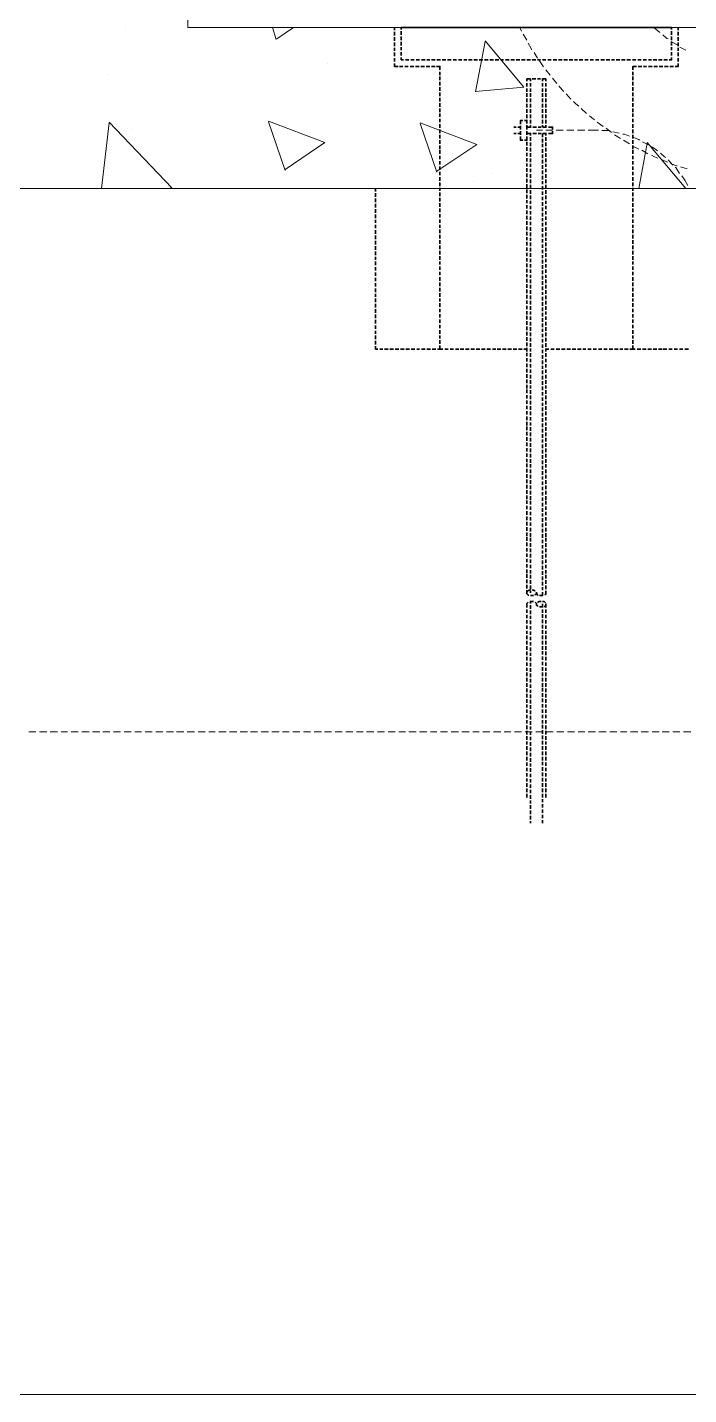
# Model space of a CAD drawing. Header units: inches. Extents: x 5 to 1823, y 18 to 726.
# Drawn here: x 1247.71 to 1271.2, y 408.89 to 457.5 of the extents above; entities that cross this region are included whole.
import ezdxf

# ---------------------------------------------------------------- set-up
doc = ezdxf.new("R2010")
doc.units = ezdxf.units.IN
doc.header["$MEASUREMENT"] = 0
for name, color, linetype in [('PDF_0', 7, 'Continuous'), ('PDF_EL0001', 1, 'Continuous'), ('PDF_PAREDE', 6, 'Continuous'), ('PDF_TIGRECAD', 6, 'Continuous')]:
    doc.layers.add(name, color=color, linetype=linetype)
doc.layers.add('PDF_Layer 1', color=30, linetype='Continuous', true_color=0xff7f00)
doc.layers.add('PDF_TUB-ELETRICA', color=7, linetype='Continuous', true_color=0x7fbfff)

msp = doc.modelspace()

# ---------------------------------------------------------------- linework, layer by layer
at = {"layer": 'PDF_0', "lineweight": 5}
for points in [[(1265.793, 453.85), (1266.005, 453.85)], [(1266.132, 453.85), (1266.365, 453.85)], [(1266.492, 453.85), (1266.746, 453.85)], [(1266.873, 453.85), (1267.127, 453.85)], [(1267.254, 453.85), (1267.508, 453.85)], [(1267.635, 453.85), (1267.825, 453.85), (1267.995, 453.85)], [(1268.376, 453.828), (1268.122, 453.828)], [(1268.735, 453.744), (1268.503, 453.786)], [(1269.095, 453.638), (1268.926, 453.701), (1268.862, 453.701)], [(1269.455, 453.49), (1269.434, 453.511), (1269.222, 453.596)], [(1269.773, 453.32), (1269.561, 453.426)], [(1270.09, 453.109), (1269.921, 453.236), (1269.878, 453.257)], [(1270.386, 452.876), (1270.344, 452.897), (1270.196, 453.024)], [(1270.64, 452.601), (1270.471, 452.791)], [(1270.873, 452.304), (1270.746, 452.516), (1270.725, 452.516)], [(1271.17, 451.881), (1271.064, 452.072), (1270.958, 452.22)], [(1247.759, 432.45), (1248.013, 432.45)], [(1248.14, 432.45), (1248.394, 432.45)], [(1248.521, 432.45), (1248.775, 432.45)], [(1248.902, 432.45), (1249.135, 432.45)], [(1249.262, 432.45), (1249.516, 432.45)], [(1249.643, 432.45), (1249.897, 432.45)], [(1250.024, 432.45), (1250.278, 432.45)], [(1250.384, 432.45), (1250.638, 432.45)], [(1250.765, 432.45), (1251.019, 432.45)], [(1251.146, 432.45), (1251.4, 432.45)], [(1251.527, 432.45), (1251.76, 432.45)], [(1251.887, 432.45), (1252.141, 432.45)], [(1252.268, 432.45), (1252.522, 432.45)], [(1252.649, 432.45), (1252.903, 432.45)], [(1253.008, 432.45), (1253.262, 432.45)], [(1253.389, 432.45), (1253.643, 432.45)], [(1253.77, 432.45), (1254.024, 432.45)], [(1254.151, 432.45), (1254.384, 432.45)], [(1254.511, 432.45), (1254.765, 432.45)], [(1254.892, 432.45), (1255.146, 432.45)], [(1255.273, 432.45), (1255.527, 432.45)], [(1255.633, 432.45), (1255.887, 432.45)], [(1256.014, 432.45), (1256.268, 432.45)], [(1256.395, 432.45), (1256.649, 432.45)], [(1256.776, 432.45), (1257.009, 432.45)], [(1257.136, 432.45), (1257.39, 432.45)], [(1257.517, 432.45), (1257.771, 432.45)], [(1257.898, 432.45), (1258.152, 432.45)], [(1258.258, 432.45), (1258.512, 432.45)], [(1258.639, 432.45), (1258.893, 432.45)], [(1259.02, 432.45), (1259.274, 432.45)], [(1259.401, 432.45), (1259.634, 432.45)], [(1259.761, 432.45), (1260.015, 432.45)], [(1260.142, 432.45), (1260.396, 432.45)], [(1260.523, 432.45), (1260.777, 432.45)], [(1260.904, 432.45), (1261.136, 432.45)], [(1261.263, 432.45), (1261.517, 432.45)], [(1261.644, 432.45), (1261.898, 432.45)], [(1262.025, 432.45), (1262.258, 432.45)], [(1262.385, 432.45), (1262.639, 432.45)], [(1262.766, 432.45), (1263.02, 432.45)], [(1263.147, 432.45), (1263.401, 432.45)], [(1263.528, 432.45), (1263.761, 432.45)], [(1263.888, 432.45), (1264.142, 432.45)], [(1264.269, 432.45), (1264.523, 432.45)], [(1264.65, 432.45), (1264.883, 432.45)], [(1265.01, 432.45), (1265.264, 432.45)], [(1265.391, 432.45), (1265.645, 432.45)], [(1265.772, 432.45), (1266.026, 432.45)], [(1266.153, 432.45), (1266.386, 432.45)], [(1266.513, 432.45), (1266.767, 432.45)], [(1266.894, 432.45), (1267.148, 432.45)], [(1267.275, 432.45), (1267.508, 432.45)], [(1267.635, 432.45), (1267.889, 432.45)], [(1268.016, 432.45), (1268.27, 432.45)], [(1268.397, 432.45), (1268.651, 432.45)], [(1268.778, 432.45), (1269.011, 432.45)], [(1269.138, 432.45), (1269.392, 432.45)], [(1269.519, 432.45), (1269.773, 432.45)], [(1269.9, 432.45), (1270.154, 432.45)], [(1270.259, 432.45), (1270.513, 432.45)], [(1270.64, 432.45), (1270.894, 432.45)], [(1271.021, 432.45), (1271.275, 432.45)]]:
    msp.add_lwpolyline(points, dxfattribs=at)
at = {"layer": 'PDF_EL0001', "lineweight": 5}
for points in [[(1253.411, 457.49), (1253.411, 543.343), (1247.42, 543.343), (1247.42, 457.49), (1216.602, 457.49)], [(1330.394, 457.49), (1253.411, 457.49), (1260.988, 457.49)], [(1276.588, 451.775), (1110.958, 451.775)], [(1382.592, 451.775), (1216.961, 451.775)], [(1260.015, 451.775), (1234.064, 451.775)]]:
    msp.add_lwpolyline(points, dxfattribs=at)
at = {"layer": 'PDF_Layer 1', "color": 7, "lineweight": 5}
msp.add_lwpolyline([(1006.86, 408.891), (1638.773, 408.891)], dxfattribs=at)
at = {"layer": 'PDF_PAREDE', "lineweight": 35}
for points in [[(1260.755, 457.49), (1260.755, 457.406)], [(1260.988, 457.427), (1260.988, 457.49), (1270.598, 457.49), (1270.598, 457.427)], [(1270.831, 457.49), (1270.831, 457.406)], [(1260.755, 457.342), (1260.755, 457.215)], [(1260.755, 457.152), (1260.755, 457.025)], [(1260.755, 456.961), (1260.755, 456.834)], [(1260.988, 457.363), (1260.988, 457.236)], [(1260.988, 457.173), (1260.988, 457.046)], [(1260.988, 456.982), (1260.988, 456.855)], [(1270.598, 457.363), (1270.598, 457.236)], [(1270.598, 457.173), (1270.598, 457.046)], [(1270.598, 456.982), (1270.598, 456.855)], [(1270.831, 457.342), (1270.831, 457.215)], [(1270.831, 457.152), (1270.831, 457.025)], [(1270.831, 456.961), (1270.831, 456.834)], [(1260.755, 456.771), (1260.755, 456.665)], [(1260.755, 456.601), (1260.755, 456.474)], [(1260.988, 456.792), (1260.988, 456.686)], [(1260.988, 456.622), (1260.988, 456.495)], [(1270.598, 456.792), (1270.598, 456.686)], [(1270.598, 456.622), (1270.598, 456.495)], [(1270.831, 456.771), (1270.831, 456.665)], [(1270.831, 456.601), (1270.831, 456.474)], [(1260.755, 456.411), (1260.755, 456.284)], [(1260.755, 456.22), (1260.755, 456.114), (1260.882, 456.114)], [(1260.925, 456.114), (1261.052, 456.114)], [(1260.988, 456.432), (1260.988, 456.347), (1261.073, 456.347)], [(1261.115, 456.114), (1261.242, 456.114)], [(1261.136, 456.347), (1261.263, 456.347)], [(1261.306, 456.114), (1261.433, 456.114)], [(1261.327, 456.347), (1261.454, 456.347)], [(1261.496, 456.114), (1261.623, 456.114)], [(1261.517, 456.347), (1261.644, 456.347)], [(1261.687, 456.114), (1261.814, 456.114)], [(1261.708, 456.347), (1261.835, 456.347)], [(1261.877, 456.114), (1262.004, 456.114)], [(1261.898, 456.347), (1262.004, 456.347)], [(1262.068, 456.347), (1262.195, 456.347)], [(1262.068, 456.114), (1262.195, 456.114)], [(1262.237, 456.114), (1262.364, 456.114), (1262.364, 455.987)], [(1262.258, 456.347), (1262.385, 456.347)], [(1262.449, 456.347), (1262.576, 456.347)], [(1262.639, 456.347), (1262.766, 456.347)], [(1262.83, 456.347), (1262.957, 456.347)], [(1263.02, 456.347), (1263.147, 456.347)], [(1263.211, 456.347), (1263.317, 456.347)], [(1263.38, 456.347), (1263.507, 456.347)], [(1263.571, 456.347), (1263.698, 456.347)], [(1263.761, 456.347), (1263.888, 456.347)], [(1263.952, 456.347), (1264.079, 456.347)], [(1264.142, 456.347), (1264.269, 456.347)], [(1264.333, 456.347), (1264.46, 456.347)], [(1264.523, 456.347), (1264.629, 456.347)], [(1264.693, 456.347), (1264.82, 456.347)], [(1264.883, 456.347), (1265.01, 456.347)], [(1265.074, 456.347), (1265.201, 456.347)], [(1265.264, 456.347), (1265.391, 456.347)], [(1265.455, 456.347), (1265.582, 456.347)], [(1265.645, 456.347), (1265.772, 456.347)], [(1265.836, 456.347), (1265.941, 456.347)], [(1266.005, 456.347), (1266.132, 456.347)], [(1266.195, 456.347), (1266.322, 456.347)], [(1266.386, 456.347), (1266.513, 456.347)], [(1266.576, 456.347), (1266.703, 456.347)], [(1266.767, 456.347), (1266.894, 456.347)], [(1266.957, 456.347), (1267.084, 456.347)], [(1267.148, 456.347), (1267.254, 456.347)], [(1267.317, 456.347), (1267.444, 456.347)], [(1267.508, 456.347), (1267.635, 456.347)], [(1267.698, 456.347), (1267.825, 456.347)], [(1267.889, 456.347), (1268.016, 456.347)], [(1268.079, 456.347), (1268.206, 456.347)], [(1268.27, 456.347), (1268.397, 456.347)], [(1268.46, 456.347), (1268.566, 456.347)], [(1268.63, 456.347), (1268.757, 456.347)], [(1268.82, 456.347), (1268.947, 456.347)], [(1269.011, 456.347), (1269.138, 456.347)], [(1269.201, 456.347), (1269.328, 456.347)], [(1269.222, 455.987), (1269.222, 456.114), (1269.349, 456.114)], [(1269.392, 456.347), (1269.519, 456.347)], [(1269.413, 456.114), (1269.54, 456.114)], [(1269.582, 456.347), (1269.709, 456.347)], [(1269.603, 456.114), (1269.709, 456.114)], [(1269.773, 456.347), (1269.878, 456.347)], [(1269.773, 456.114), (1269.9, 456.114)], [(1269.942, 456.347), (1270.069, 456.347)], [(1269.963, 456.114), (1270.09, 456.114)], [(1270.132, 456.347), (1270.259, 456.347)], [(1270.154, 456.114), (1270.281, 456.114)], [(1270.323, 456.347), (1270.45, 456.347)], [(1270.344, 456.114), (1270.471, 456.114)], [(1270.598, 456.432), (1270.598, 456.347), (1270.513, 456.347)], [(1270.535, 456.114), (1270.662, 456.114)], [(1270.831, 456.22), (1270.831, 456.114), (1270.725, 456.114)], [(1270.831, 456.411), (1270.831, 456.284)], [(1262.364, 455.924), (1262.364, 455.797)], [(1262.364, 455.755), (1262.364, 455.628)], [(1262.364, 455.564), (1262.364, 455.437)], [(1265.455, 455.585), (1265.455, 455.67), (1265.582, 455.67), (1265.582, 455.585)], [(1265.455, 455.522), (1265.455, 455.395)], [(1265.582, 455.522), (1265.582, 455.395)], [(1265.645, 455.67), (1265.772, 455.67)], [(1265.836, 455.67), (1265.941, 455.67)], [(1266.132, 455.585), (1266.132, 455.67), (1266.005, 455.67), (1266.005, 455.585)], [(1266.005, 455.522), (1266.005, 455.395)], [(1266.132, 455.522), (1266.132, 455.395)], [(1269.222, 455.924), (1269.222, 455.797)], [(1269.222, 455.755), (1269.222, 455.628)], [(1269.222, 455.564), (1269.222, 455.437)], [(1262.364, 455.374), (1262.364, 455.247)], [(1262.364, 455.183), (1262.364, 455.056)], [(1262.364, 454.993), (1262.364, 454.866)], [(1265.455, 455.331), (1265.455, 455.204)], [(1265.455, 455.162), (1265.455, 455.035)], [(1265.582, 455.331), (1265.582, 455.204)], [(1265.582, 455.162), (1265.582, 455.035)], [(1266.005, 455.331), (1266.005, 455.204)], [(1266.005, 455.162), (1266.005, 455.035)], [(1266.132, 455.331), (1266.132, 455.204)], [(1266.132, 455.162), (1266.132, 455.035)], [(1269.222, 455.374), (1269.222, 455.247)], [(1269.222, 455.183), (1269.222, 455.056)], [(1269.222, 454.993), (1269.222, 454.866)], [(1262.364, 454.802), (1262.364, 454.675)], [(1262.364, 454.612), (1262.364, 454.485)], [(1265.455, 454.971), (1265.455, 454.844)], [(1265.455, 454.781), (1265.455, 454.654)], [(1265.455, 454.59), (1265.455, 454.463)], [(1265.582, 454.971), (1265.582, 454.844)], [(1265.582, 454.781), (1265.582, 454.654)], [(1265.582, 454.59), (1265.582, 454.463)], [(1266.005, 454.971), (1266.005, 454.844)], [(1266.005, 454.781), (1266.005, 454.654)], [(1266.005, 454.59), (1266.005, 454.463)], [(1266.132, 454.971), (1266.132, 454.844)], [(1266.132, 454.781), (1266.132, 454.654)], [(1266.132, 454.59), (1266.132, 454.463)], [(1269.222, 454.802), (1269.222, 454.675)], [(1269.222, 454.612), (1269.222, 454.485)], [(1262.364, 454.442), (1262.364, 454.315)], [(1262.364, 454.252), (1262.364, 454.125)], [(1262.364, 454.061), (1262.364, 453.934)], [(1265.222, 454.061), (1265.222, 454.188), (1265.306, 454.188)], [(1265.37, 454.188), (1265.455, 454.188)], [(1265.455, 454.4), (1265.455, 454.273)], [(1265.455, 454.209), (1265.455, 454.082)], [(1265.455, 454.019), (1265.455, 453.955), (1265.603, 453.955)], [(1265.582, 454.4), (1265.582, 454.273)], [(1265.582, 454.209), (1265.582, 454.082)], [(1265.582, 454.019), (1265.582, 453.955)], [(1266.005, 454.4), (1266.005, 454.273)], [(1266.005, 454.209), (1266.005, 454.082)], [(1266.005, 454.019), (1266.005, 453.955)], [(1266.132, 454.4), (1266.132, 454.273)], [(1266.132, 454.209), (1266.132, 454.082)], [(1266.132, 454.019), (1266.132, 453.955)], [(1269.222, 454.442), (1269.222, 454.315)], [(1269.222, 454.252), (1269.222, 454.125)], [(1269.222, 454.061), (1269.222, 453.934)], [(1262.364, 453.871), (1262.364, 453.744)], [(1262.364, 453.68), (1262.364, 453.553)], [(1264.989, 453.955), (1265.074, 453.955)], [(1264.989, 453.723), (1265.074, 453.723)], [(1265.137, 453.955), (1265.222, 453.955)], [(1265.137, 453.723), (1265.222, 453.723)], [(1265.222, 453.998), (1265.222, 453.871)], [(1265.222, 453.807), (1265.222, 453.68)], [(1265.222, 453.617), (1265.222, 453.49), (1265.306, 453.49)], [(1265.37, 453.49), (1265.455, 453.49), (1265.455, 453.617)], [(1265.455, 453.955), (1265.455, 453.871)], [(1265.455, 453.807), (1265.455, 453.68)], [(1265.455, 453.723), (1265.603, 453.723)], [(1265.582, 453.723), (1265.582, 453.659)], [(1265.582, 453.596), (1265.582, 453.469)], [(1265.666, 453.955), (1265.793, 453.955)], [(1265.666, 453.723), (1265.793, 453.723)], [(1265.857, 453.955), (1265.963, 453.955)], [(1265.857, 453.723), (1265.963, 453.723)], [(1266.005, 453.723), (1266.005, 453.596)], [(1266.005, 453.532), (1266.005, 453.405)], [(1266.026, 453.955), (1266.153, 453.955)], [(1266.026, 453.723), (1266.153, 453.723)], [(1266.132, 453.723), (1266.132, 453.659)], [(1266.132, 453.596), (1266.132, 453.469)], [(1266.217, 453.955), (1266.365, 453.955), (1266.365, 453.871)], [(1266.365, 453.807), (1266.365, 453.723), (1266.217, 453.723)], [(1269.222, 453.871), (1269.222, 453.744)], [(1269.222, 453.68), (1269.222, 453.553)], [(1262.364, 453.49), (1262.364, 453.363)], [(1262.364, 453.299), (1262.364, 453.172)], [(1262.364, 453.13), (1262.364, 453.003)], [(1265.455, 453.426), (1265.455, 453.299)], [(1265.455, 453.236), (1265.455, 453.109)], [(1265.455, 453.045), (1265.455, 452.918)], [(1265.582, 453.405), (1265.582, 453.278)], [(1265.582, 453.215), (1265.582, 453.088)], [(1266.005, 453.363), (1266.005, 453.236)], [(1266.005, 453.172), (1266.005, 453.045)], [(1266.132, 453.405), (1266.132, 453.278)], [(1266.132, 453.215), (1266.132, 453.088)], [(1269.222, 453.49), (1269.222, 453.363)], [(1269.222, 453.299), (1269.222, 453.172)], [(1269.222, 453.13), (1269.222, 453.003)], [(1262.364, 452.939), (1262.364, 452.812)], [(1262.364, 452.749), (1262.364, 452.622)], [(1265.455, 452.855), (1265.455, 452.728)], [(1265.455, 452.664), (1265.455, 452.558)], [(1265.582, 453.024), (1265.582, 452.897)], [(1265.582, 452.834), (1265.582, 452.707)], [(1265.582, 452.643), (1265.582, 452.537)], [(1266.005, 452.982), (1266.005, 452.855)], [(1266.005, 452.791), (1266.005, 452.664)], [(1266.005, 452.601), (1266.005, 452.474)], [(1266.132, 453.024), (1266.132, 452.897)], [(1266.132, 452.834), (1266.132, 452.707)], [(1266.132, 452.643), (1266.132, 452.537)], [(1269.222, 452.939), (1269.222, 452.812)], [(1269.222, 452.749), (1269.222, 452.622)], [(1262.364, 452.558), (1262.364, 452.431)], [(1262.364, 452.368), (1262.364, 452.241)], [(1262.364, 452.177), (1262.364, 452.05)], [(1265.455, 452.495), (1265.455, 452.368)], [(1265.455, 452.304), (1265.455, 452.177)], [(1265.455, 452.114), (1265.455, 451.987)], [(1265.582, 452.474), (1265.582, 452.347)], [(1265.582, 452.283), (1265.582, 452.156)], [(1265.582, 452.093), (1265.582, 451.966)], [(1266.005, 452.41), (1266.005, 452.283)], [(1266.005, 452.22), (1266.005, 452.093)], [(1266.132, 452.474), (1266.132, 452.347)], [(1266.132, 452.283), (1266.132, 452.156)], [(1266.132, 452.093), (1266.132, 451.966)], [(1269.222, 452.558), (1269.222, 452.431)], [(1269.222, 452.368), (1269.222, 452.241)], [(1269.222, 452.177), (1269.222, 452.05)], [(1260.078, 451.775), (1260.078, 451.669)], [(1260.078, 451.606), (1260.078, 451.479)], [(1262.364, 451.987), (1262.364, 451.86)], [(1262.364, 451.796), (1262.364, 451.69)], [(1262.364, 451.627), (1262.364, 451.5)], [(1265.455, 451.923), (1265.455, 451.796)], [(1265.455, 451.733), (1265.455, 451.606)], [(1265.582, 451.902), (1265.582, 451.775)], [(1265.582, 451.712), (1265.582, 451.585)], [(1266.005, 452.029), (1266.005, 451.923)], [(1266.005, 451.86), (1266.005, 451.733)], [(1266.005, 451.669), (1266.005, 451.542)], [(1266.132, 451.902), (1266.132, 451.775)], [(1266.132, 451.712), (1266.132, 451.585)], [(1269.222, 451.987), (1269.222, 451.86)], [(1269.222, 451.796), (1269.222, 451.69)], [(1269.222, 451.627), (1269.222, 451.5)], [(1260.078, 451.415), (1260.078, 451.288)], [(1260.078, 451.225), (1260.078, 451.098)], [(1262.364, 451.436), (1262.364, 451.309)], [(1262.364, 451.246), (1262.364, 451.119)], [(1265.455, 451.542), (1265.455, 451.415)], [(1265.455, 451.352), (1265.455, 451.246)], [(1265.455, 451.182), (1265.455, 451.055)], [(1265.582, 451.521), (1265.582, 451.394)], [(1265.582, 451.331), (1265.582, 451.225)], [(1265.582, 451.161), (1265.582, 451.034)], [(1266.005, 451.479), (1266.005, 451.352)], [(1266.005, 451.288), (1266.005, 451.161)], [(1266.132, 451.521), (1266.132, 451.394)], [(1266.132, 451.331), (1266.132, 451.225)], [(1266.132, 451.161), (1266.132, 451.034)], [(1269.222, 451.436), (1269.222, 451.309)], [(1269.222, 451.246), (1269.222, 451.119)], [(1260.078, 451.034), (1260.078, 450.907)], [(1260.078, 450.844), (1260.078, 450.717)], [(1260.078, 450.653), (1260.078, 450.547)], [(1262.364, 451.055), (1262.364, 450.928)], [(1262.364, 450.865), (1262.364, 450.738)], [(1262.364, 450.674), (1262.364, 450.547)], [(1265.455, 450.992), (1265.455, 450.865)], [(1265.455, 450.801), (1265.455, 450.674)], [(1265.582, 450.971), (1265.582, 450.844)], [(1265.582, 450.78), (1265.582, 450.653)], [(1266.005, 451.098), (1266.005, 450.971)], [(1266.005, 450.907), (1266.005, 450.78)], [(1266.005, 450.717), (1266.005, 450.611)], [(1266.132, 450.971), (1266.132, 450.844)], [(1266.132, 450.78), (1266.132, 450.653)], [(1269.222, 451.055), (1269.222, 450.928)], [(1269.222, 450.865), (1269.222, 450.738)], [(1269.222, 450.674), (1269.222, 450.547)], [(1260.078, 450.484), (1260.078, 450.357)], [(1260.078, 450.293), (1260.078, 450.166)], [(1262.364, 450.484), (1262.364, 450.378)], [(1262.364, 450.315), (1262.364, 450.188)], [(1265.455, 450.611), (1265.455, 450.484)], [(1265.455, 450.42), (1265.455, 450.293)], [(1265.455, 450.23), (1265.455, 450.103)], [(1265.582, 450.59), (1265.582, 450.463)], [(1265.582, 450.399), (1265.582, 450.272)], [(1265.582, 450.209), (1265.582, 450.082)], [(1266.005, 450.547), (1266.005, 450.42)], [(1266.005, 450.357), (1266.005, 450.23)], [(1266.005, 450.166), (1266.005, 450.039)], [(1266.132, 450.59), (1266.132, 450.463)], [(1266.132, 450.399), (1266.132, 450.272)], [(1266.132, 450.209), (1266.132, 450.082)], [(1269.222, 450.484), (1269.222, 450.378)], [(1269.222, 450.315), (1269.222, 450.188)], [(1260.078, 450.103), (1260.078, 449.976)], [(1260.078, 449.912), (1260.078, 449.785)], [(1260.078, 449.722), (1260.078, 449.595)], [(1262.364, 450.124), (1262.364, 449.997)], [(1262.364, 449.934), (1262.364, 449.807)], [(1262.364, 449.743), (1262.364, 449.616)], [(1265.455, 450.039), (1265.455, 449.934)], [(1265.455, 449.87), (1265.455, 449.743)], [(1265.455, 449.68), (1265.455, 449.553)], [(1265.582, 450.018), (1265.582, 449.912)], [(1265.582, 449.849), (1265.582, 449.722)], [(1265.582, 449.658), (1265.582, 449.531)], [(1266.005, 449.976), (1266.005, 449.849)], [(1266.005, 449.785), (1266.005, 449.658)], [(1266.132, 450.018), (1266.132, 449.912)], [(1266.132, 449.849), (1266.132, 449.722)], [(1266.132, 449.658), (1266.132, 449.531)], [(1269.222, 450.124), (1269.222, 449.997)], [(1269.222, 449.934), (1269.222, 449.807)], [(1269.222, 449.743), (1269.222, 449.616)], [(1260.078, 449.531), (1260.078, 449.404)], [(1260.078, 449.341), (1260.078, 449.235)], [(1260.078, 449.172), (1260.078, 449.045)], [(1262.364, 449.553), (1262.364, 449.426)], [(1262.364, 449.362), (1262.364, 449.235)], [(1262.364, 449.172), (1262.364, 449.066)], [(1265.455, 449.489), (1265.455, 449.362)], [(1265.455, 449.299), (1265.455, 449.172)], [(1265.582, 449.468), (1265.582, 449.341)], [(1265.582, 449.277), (1265.582, 449.15)], [(1266.005, 449.595), (1266.005, 449.468)], [(1266.005, 449.404), (1266.005, 449.299)], [(1266.005, 449.235), (1266.005, 449.108)], [(1266.132, 449.468), (1266.132, 449.341)], [(1266.132, 449.277), (1266.132, 449.15)], [(1269.222, 449.553), (1269.222, 449.426)], [(1269.222, 449.362), (1269.222, 449.235)], [(1269.222, 449.172), (1269.222, 449.066)], [(1260.078, 448.981), (1260.078, 448.854)], [(1260.078, 448.791), (1260.078, 448.664)], [(1262.364, 449.002), (1262.364, 448.875)], [(1262.364, 448.812), (1262.364, 448.685)], [(1265.455, 449.108), (1265.455, 448.981)], [(1265.455, 448.918), (1265.455, 448.791)], [(1265.455, 448.727), (1265.455, 448.621)], [(1265.582, 449.087), (1265.582, 448.96)], [(1265.582, 448.896), (1265.582, 448.769)], [(1265.582, 448.706), (1265.582, 448.6)], [(1266.005, 449.045), (1266.005, 448.918)], [(1266.005, 448.854), (1266.005, 448.727)], [(1266.132, 449.087), (1266.132, 448.96)], [(1266.132, 448.896), (1266.132, 448.769)], [(1266.132, 448.706), (1266.132, 448.6)], [(1269.222, 449.002), (1269.222, 448.875)], [(1269.222, 448.812), (1269.222, 448.685)], [(1260.078, 448.6), (1260.078, 448.473)], [(1260.078, 448.41), (1260.078, 448.283)], [(1260.078, 448.219), (1260.078, 448.092)], [(1262.364, 448.621), (1262.364, 448.494)], [(1262.364, 448.431), (1262.364, 448.304)], [(1262.364, 448.24), (1262.364, 448.113)], [(1265.455, 448.558), (1265.455, 448.431)], [(1265.455, 448.367), (1265.455, 448.24)], [(1265.582, 448.537), (1265.582, 448.41)], [(1265.582, 448.346), (1265.582, 448.219)], [(1266.005, 448.664), (1266.005, 448.537)], [(1266.005, 448.473), (1266.005, 448.346)], [(1266.005, 448.283), (1266.005, 448.156)], [(1266.132, 448.537), (1266.132, 448.41)], [(1266.132, 448.346), (1266.132, 448.219)], [(1269.222, 448.621), (1269.222, 448.494)], [(1269.222, 448.431), (1269.222, 448.304)], [(1269.222, 448.24), (1269.222, 448.113)], [(1260.078, 448.029), (1260.078, 447.923)], [(1260.078, 447.859), (1260.078, 447.732)], [(1262.364, 448.05), (1262.364, 447.923)], [(1262.364, 447.859), (1262.364, 447.753)], [(1265.455, 448.177), (1265.455, 448.05)], [(1265.455, 447.986), (1265.455, 447.859)], [(1265.455, 447.796), (1265.455, 447.669)], [(1265.582, 448.156), (1265.582, 448.029)], [(1265.582, 447.965), (1265.582, 447.838)], [(1265.582, 447.775), (1265.582, 447.648)], [(1266.005, 448.092), (1266.005, 447.986)], [(1266.005, 447.923), (1266.005, 447.796)], [(1266.005, 447.732), (1266.005, 447.605)], [(1266.132, 448.156), (1266.132, 448.029)], [(1266.132, 447.965), (1266.132, 447.838)], [(1266.132, 447.775), (1266.132, 447.648)], [(1269.222, 448.05), (1269.222, 447.923)], [(1269.222, 447.859), (1269.222, 447.753)], [(1260.078, 447.669), (1260.078, 447.542)], [(1260.078, 447.478), (1260.078, 447.351)], [(1260.078, 447.288), (1260.078, 447.161)], [(1262.364, 447.69), (1262.364, 447.563)], [(1262.364, 447.499), (1262.364, 447.372)], [(1262.364, 447.309), (1262.364, 447.182)], [(1265.455, 447.605), (1265.455, 447.478)], [(1265.455, 447.415), (1265.455, 447.288)], [(1265.455, 447.245), (1265.455, 447.118)], [(1265.582, 447.584), (1265.582, 447.457)], [(1265.582, 447.394), (1265.582, 447.288)], [(1265.582, 447.224), (1265.582, 447.097)], [(1266.005, 447.542), (1266.005, 447.415)], [(1266.005, 447.351), (1266.005, 447.224)], [(1266.132, 447.584), (1266.132, 447.457)], [(1266.132, 447.394), (1266.132, 447.288)], [(1266.132, 447.224), (1266.132, 447.097)], [(1269.222, 447.69), (1269.222, 447.563)], [(1269.222, 447.499), (1269.222, 447.372)], [(1269.222, 447.309), (1269.222, 447.182)], [(1260.078, 447.097), (1260.078, 446.97)], [(1260.078, 446.907), (1260.078, 446.78)], [(1262.364, 447.118), (1262.364, 446.991)], [(1262.364, 446.928), (1262.364, 446.801)], [(1262.364, 446.737), (1262.364, 446.61)], [(1265.455, 447.055), (1265.455, 446.928)], [(1265.455, 446.864), (1265.455, 446.737)], [(1265.582, 447.034), (1265.582, 446.907)], [(1265.582, 446.843), (1265.582, 446.716)], [(1266.005, 447.161), (1266.005, 447.034)], [(1266.005, 446.97), (1266.005, 446.843)], [(1266.005, 446.78), (1266.005, 446.674)], [(1266.132, 447.034), (1266.132, 446.907)], [(1266.132, 446.843), (1266.132, 446.716)], [(1269.222, 447.118), (1269.222, 446.991)], [(1269.222, 446.928), (1269.222, 446.801)], [(1269.222, 446.737), (1269.222, 446.61)], [(1260.078, 446.716), (1260.078, 446.61)], [(1260.078, 446.547), (1260.078, 446.42)], [(1260.078, 446.356), (1260.078, 446.229)], [(1262.364, 446.547), (1262.364, 446.441)], [(1262.364, 446.378), (1262.364, 446.251)], [(1265.455, 446.674), (1265.455, 446.547)], [(1265.455, 446.483), (1265.455, 446.356)], [(1265.455, 446.293), (1265.455, 446.166)], [(1265.582, 446.653), (1265.582, 446.526)], [(1265.582, 446.462), (1265.582, 446.335)], [(1265.582, 446.272), (1265.582, 446.145)], [(1266.005, 446.61), (1266.005, 446.483)], [(1266.005, 446.42), (1266.005, 446.293)], [(1266.132, 446.653), (1266.132, 446.526)], [(1266.132, 446.462), (1266.132, 446.335)], [(1266.132, 446.272), (1266.132, 446.145)], [(1269.222, 446.547), (1269.222, 446.441)], [(1269.222, 446.378), (1269.222, 446.251)], [(1260.163, 446.06), (1260.078, 446.06), (1260.078, 446.166)], [(1260.332, 446.06), (1260.226, 446.06)], [(1260.523, 446.06), (1260.396, 446.06)], [(1260.713, 446.06), (1260.586, 446.06)], [(1260.904, 446.06), (1260.777, 446.06)], [(1261.094, 446.06), (1260.967, 446.06)], [(1261.285, 446.06), (1261.158, 446.06)], [(1261.475, 446.06), (1261.348, 446.06)], [(1261.644, 446.06), (1261.539, 446.06)], [(1261.835, 446.06), (1261.708, 446.06)], [(1262.025, 446.06), (1261.898, 446.06)], [(1262.216, 446.06), (1262.089, 446.06)], [(1262.364, 446.06), (1262.279, 446.06)], [(1262.364, 446.187), (1262.364, 446.06), (1262.47, 446.06)], [(1262.534, 446.06), (1262.661, 446.06)], [(1262.724, 446.06), (1262.851, 446.06)], [(1262.915, 446.06), (1263.042, 446.06)], [(1263.084, 446.06), (1263.211, 446.06)], [(1263.274, 446.06), (1263.401, 446.06)], [(1263.465, 446.06), (1263.592, 446.06)], [(1263.655, 446.06), (1263.782, 446.06)], [(1263.846, 446.06), (1263.973, 446.06)], [(1264.036, 446.06), (1264.163, 446.06)], [(1264.227, 446.06), (1264.354, 446.06)], [(1264.396, 446.06), (1264.523, 446.06)], [(1264.587, 446.06), (1264.714, 446.06)], [(1264.777, 446.06), (1264.904, 446.06)], [(1264.968, 446.06), (1265.095, 446.06)], [(1265.158, 446.06), (1265.285, 446.06)], [(1265.349, 446.06), (1265.455, 446.06)], [(1265.455, 446.102), (1265.455, 445.975)], [(1265.455, 445.933), (1265.455, 445.806)], [(1265.582, 446.081), (1265.582, 445.975)], [(1265.582, 445.912), (1265.582, 445.785)], [(1266.005, 446.229), (1266.005, 446.102)], [(1266.005, 446.039), (1266.005, 445.912)], [(1266.005, 445.848), (1266.005, 445.721)], [(1266.132, 446.081), (1266.132, 445.975)], [(1266.132, 446.06), (1266.238, 446.06)], [(1266.132, 445.912), (1266.132, 445.785)], [(1266.301, 446.06), (1266.428, 446.06)], [(1266.492, 446.06), (1266.619, 446.06)], [(1266.682, 446.06), (1266.809, 446.06)], [(1266.873, 446.06), (1267, 446.06)], [(1267.063, 446.06), (1267.19, 446.06)], [(1267.254, 446.06), (1267.381, 446.06)], [(1267.444, 446.06), (1267.55, 446.06)], [(1267.614, 446.06), (1267.741, 446.06)], [(1267.804, 446.06), (1267.931, 446.06)], [(1267.995, 446.06), (1268.122, 446.06)], [(1268.185, 446.06), (1268.312, 446.06)], [(1268.376, 446.06), (1268.503, 446.06)], [(1268.566, 446.06), (1268.693, 446.06)], [(1268.757, 446.06), (1268.862, 446.06)], [(1268.926, 446.06), (1269.053, 446.06)], [(1269.307, 446.06), (1269.222, 446.06), (1269.116, 446.06)], [(1269.222, 446.187), (1269.222, 446.06)], [(1269.497, 446.06), (1269.37, 446.06)], [(1269.688, 446.06), (1269.561, 446.06)], [(1269.878, 446.06), (1269.751, 446.06)], [(1270.069, 446.06), (1269.942, 446.06)], [(1270.259, 446.06), (1270.132, 446.06)], [(1270.429, 446.06), (1270.302, 446.06)], [(1270.619, 446.06), (1270.492, 446.06)], [(1270.81, 446.06), (1270.683, 446.06)], [(1271, 446.06), (1270.873, 446.06)], [(1271.191, 446.06), (1271.064, 446.06)], [(1265.455, 445.743), (1265.455, 445.616)], [(1265.455, 445.552), (1265.455, 445.425)], [(1265.455, 445.362), (1265.455, 445.235)], [(1265.582, 445.721), (1265.582, 445.594)], [(1265.582, 445.531), (1265.582, 445.404)], [(1265.582, 445.34), (1265.582, 445.213)], [(1266.005, 445.658), (1266.005, 445.531)], [(1266.005, 445.467), (1266.005, 445.362)], [(1266.005, 445.298), (1266.005, 445.171)], [(1266.132, 445.721), (1266.132, 445.594)], [(1266.132, 445.531), (1266.132, 445.404)], [(1266.132, 445.34), (1266.132, 445.213)], [(1265.455, 445.171), (1265.455, 445.044)], [(1265.455, 444.981), (1265.455, 444.854)], [(1265.455, 444.79), (1265.455, 444.663)], [(1265.582, 445.15), (1265.582, 445.023)], [(1265.582, 444.959), (1265.582, 444.832)], [(1266.005, 445.108), (1266.005, 444.981)], [(1266.005, 444.917), (1266.005, 444.79)], [(1266.132, 445.15), (1266.132, 445.023)], [(1266.132, 444.959), (1266.132, 444.832)], [(1265.455, 444.621), (1265.455, 444.494)], [(1265.455, 444.43), (1265.455, 444.303)], [(1265.582, 444.769), (1265.582, 444.663)], [(1265.582, 444.6), (1265.582, 444.473)], [(1265.582, 444.409), (1265.582, 444.282)], [(1266.005, 444.727), (1266.005, 444.6)], [(1266.005, 444.536), (1266.005, 444.409)], [(1266.005, 444.346), (1266.005, 444.219)], [(1266.132, 444.769), (1266.132, 444.663)], [(1266.132, 444.6), (1266.132, 444.473)], [(1266.132, 444.409), (1266.132, 444.282)], [(1265.455, 444.24), (1265.455, 444.113)], [(1265.455, 444.049), (1265.455, 443.922)], [(1265.455, 443.859), (1265.455, 443.732)], [(1265.582, 444.219), (1265.582, 444.092)], [(1265.582, 444.028), (1265.582, 443.901)], [(1265.582, 443.838), (1265.582, 443.711)], [(1266.005, 444.155), (1266.005, 444.049)], [(1266.005, 443.986), (1266.005, 443.859)], [(1266.132, 444.219), (1266.132, 444.092)], [(1266.132, 444.028), (1266.132, 443.901)], [(1266.132, 443.838), (1266.132, 443.711)], [(1265.455, 443.668), (1265.455, 443.541)], [(1265.455, 443.478), (1265.455, 443.351)], [(1265.582, 443.647), (1265.582, 443.52)], [(1265.582, 443.457), (1265.582, 443.351)], [(1266.005, 443.795), (1266.005, 443.668)], [(1266.005, 443.605), (1266.005, 443.478)], [(1266.005, 443.414), (1266.005, 443.287)], [(1266.132, 443.647), (1266.132, 443.52)], [(1266.132, 443.457), (1266.132, 443.351)], [(1265.455, 443.308), (1265.455, 443.181)], [(1265.455, 443.118), (1265.455, 442.991)], [(1265.455, 442.927), (1265.455, 442.8)], [(1265.582, 443.287), (1265.582, 443.16)], [(1265.582, 443.097), (1265.582, 442.97)], [(1265.582, 442.906), (1265.582, 442.779)], [(1266.005, 443.224), (1266.005, 443.097)], [(1266.005, 443.033), (1266.005, 442.906)], [(1266.005, 442.843), (1266.005, 442.737)], [(1266.132, 443.287), (1266.132, 443.16)], [(1266.132, 443.097), (1266.132, 442.97)], [(1266.132, 442.906), (1266.132, 442.779)], [(1265.455, 442.737), (1265.455, 442.61)], [(1265.455, 442.546), (1265.455, 442.419)], [(1265.455, 442.356), (1265.455, 442.229)], [(1265.582, 442.716), (1265.582, 442.589)], [(1265.582, 442.525), (1265.582, 442.398)], [(1266.005, 442.673), (1266.005, 442.546)], [(1266.005, 442.483), (1266.005, 442.356)], [(1266.132, 442.716), (1266.132, 442.589)], [(1266.132, 442.525), (1266.132, 442.398)], [(1265.455, 442.165), (1265.455, 442.038)], [(1265.455, 441.996), (1265.455, 441.869)], [(1265.582, 442.335), (1265.582, 442.208)], [(1265.582, 442.144), (1265.582, 442.017)], [(1265.582, 441.975), (1265.582, 441.848)], [(1266.005, 442.292), (1266.005, 442.165)], [(1266.005, 442.102), (1266.005, 441.975)], [(1266.005, 441.911), (1266.005, 441.784)], [(1266.132, 442.335), (1266.132, 442.208)], [(1266.132, 442.144), (1266.132, 442.017)], [(1266.132, 441.975), (1266.132, 441.848)], [(1265.455, 441.806), (1265.455, 441.679)], [(1265.455, 441.615), (1265.455, 441.488)], [(1265.455, 441.425), (1265.455, 441.298)], [(1265.582, 441.784), (1265.582, 441.657)], [(1265.582, 441.594), (1265.582, 441.467)], [(1265.582, 441.403), (1265.582, 441.276)], [(1266.005, 441.721), (1266.005, 441.594)], [(1266.005, 441.53), (1266.005, 441.425)], [(1266.132, 441.784), (1266.132, 441.657)], [(1266.132, 441.594), (1266.132, 441.467)], [(1266.132, 441.403), (1266.132, 441.276)], [(1265.455, 441.234), (1265.455, 441.107)], [(1265.455, 441.044), (1265.455, 440.917)], [(1265.582, 441.213), (1265.582, 441.086)], [(1265.582, 441.022), (1265.582, 440.895)], [(1266.005, 441.361), (1266.005, 441.234)], [(1266.005, 441.171), (1266.005, 441.044)], [(1266.005, 440.98), (1266.005, 440.853)], [(1266.132, 441.213), (1266.132, 441.086)], [(1266.132, 441.022), (1266.132, 440.895)], [(1265.455, 440.853), (1265.455, 440.726)], [(1265.455, 440.684), (1265.455, 440.557)], [(1265.455, 440.493), (1265.455, 440.366)], [(1265.582, 440.832), (1265.582, 440.705)], [(1265.582, 440.663), (1265.582, 440.536)], [(1265.582, 440.472), (1265.582, 440.345)], [(1266.005, 440.79), (1266.005, 440.663)], [(1266.005, 440.599), (1266.005, 440.472)], [(1266.005, 440.409), (1266.005, 440.282)], [(1266.132, 440.832), (1266.132, 440.705)], [(1266.132, 440.663), (1266.132, 440.536)], [(1266.132, 440.472), (1266.132, 440.345)], [(1265.455, 440.303), (1265.455, 440.176)], [(1265.455, 440.112), (1265.455, 439.985)], [(1265.455, 439.922), (1265.455, 439.795)], [(1265.582, 440.282), (1265.582, 440.155)], [(1265.582, 440.091), (1265.582, 439.964)], [(1266.005, 440.218), (1266.005, 440.112)], [(1266.005, 440.049), (1266.005, 439.922)], [(1266.132, 440.282), (1266.132, 440.155)], [(1266.132, 440.091), (1266.132, 439.964)], [(1265.455, 439.731), (1265.455, 439.604)], [(1265.455, 439.541), (1265.455, 439.414)], [(1265.582, 439.901), (1265.582, 439.774)], [(1265.582, 439.71), (1265.582, 439.583)], [(1265.582, 439.52), (1265.582, 439.393)], [(1266.005, 439.858), (1266.005, 439.731)], [(1266.005, 439.668), (1266.005, 439.541)], [(1266.005, 439.477), (1266.005, 439.35)], [(1266.132, 439.901), (1266.132, 439.774)], [(1266.132, 439.71), (1266.132, 439.583)], [(1266.132, 439.52), (1266.132, 439.393)], [(1265.455, 439.371), (1265.455, 439.244)], [(1265.455, 439.181), (1265.455, 439.054)], [(1265.455, 438.99), (1265.455, 438.863)], [(1265.582, 439.35), (1265.582, 439.223)], [(1265.582, 439.16), (1265.582, 439.033)], [(1265.582, 438.969), (1265.582, 438.842)], [(1266.005, 439.287), (1266.005, 439.16)], [(1266.005, 439.096), (1266.005, 438.969)], [(1266.132, 439.35), (1266.132, 439.223)], [(1266.132, 439.16), (1266.132, 439.033)], [(1266.132, 438.969), (1266.132, 438.842)], [(1265.455, 438.8), (1265.455, 438.673)], [(1265.455, 438.609), (1265.455, 438.482)], [(1265.582, 438.779), (1265.582, 438.652)], [(1265.582, 438.588), (1265.582, 438.461)], [(1266.005, 438.906), (1266.005, 438.8)], [(1266.005, 438.736), (1266.005, 438.609)], [(1266.005, 438.546), (1266.005, 438.419)], [(1266.132, 438.779), (1266.132, 438.652)], [(1266.132, 438.588), (1266.132, 438.461)], [(1265.455, 438.419), (1265.455, 438.292)], [(1265.455, 438.228), (1265.455, 438.101)], [(1265.455, 438.059), (1265.455, 437.932)], [(1265.582, 438.398), (1265.582, 438.271)], [(1265.582, 438.207), (1265.582, 438.08)], [(1265.582, 438.038), (1265.582, 437.911)], [(1266.005, 438.355), (1266.005, 438.228)], [(1266.005, 438.165), (1266.005, 438.038)], [(1266.132, 438.398), (1266.132, 438.271)], [(1266.132, 438.207), (1266.132, 438.08)], [(1266.132, 438.038), (1266.132, 437.911)], [(1265.455, 437.869), (1265.455, 437.742)], [(1265.455, 437.678), (1265.455, 437.551)], [(1265.582, 437.847), (1265.582, 437.72)], [(1265.582, 437.657), (1265.582, 437.53)], [(1265.751, 437.466), (1265.73, 437.466), (1265.709, 437.488), (1265.687, 437.488), (1265.645, 437.509)], [(1266.005, 437.974), (1266.005, 437.847)], [(1266.005, 437.784), (1266.005, 437.657)], [(1266.005, 437.593), (1266.005, 437.488)], [(1266.132, 437.847), (1266.132, 437.72)], [(1266.132, 437.657), (1266.132, 437.53)], [(1265.455, 437.488), (1265.455, 437.403), (1265.455, 437.382), (1265.455, 437.361), (1265.476, 437.339), (1265.497, 437.318), (1265.518, 437.318)], [(1265.497, 437.064), (1265.476, 437.043), (1265.455, 437.022), (1265.455, 437.001), (1265.455, 436.874)], [(1265.582, 437.488), (1265.56, 437.488), (1265.518, 437.488), (1265.497, 437.466), (1265.476, 437.445)], [(1265.687, 437.085), (1265.666, 437.085), (1265.645, 437.085), (1265.603, 437.085), (1265.582, 437.085), (1265.56, 437.085)], [(1265.582, 437.466), (1265.582, 437.403)], [(1265.582, 437.297), (1265.624, 437.297), (1265.645, 437.297), (1265.687, 437.297)], [(1265.582, 437.022), (1265.582, 437.085)], [(1265.751, 437.318), (1265.751, 437.339), (1265.772, 437.339), (1265.793, 437.361), (1265.793, 437.382), (1265.793, 437.403), (1265.793, 437.424)], [(1265.793, 437.001), (1265.793, 437.022), (1265.772, 437.043), (1265.751, 437.064)], [(1265.793, 437.403), (1265.793, 437.382), (1265.814, 437.361), (1265.814, 437.339), (1265.836, 437.318), (1265.857, 437.318)], [(1265.836, 436.916), (1265.836, 436.937), (1265.814, 436.937), (1265.793, 436.958), (1265.793, 436.98), (1265.793, 437.001), (1265.793, 437.022)], [(1265.836, 437.064), (1265.857, 437.064), (1265.878, 437.085), (1265.92, 437.085), (1265.941, 437.085), (1265.963, 437.085)], [(1265.899, 437.297), (1265.92, 437.297), (1265.941, 437.297), (1265.984, 437.297), (1266.005, 437.297), (1266.026, 437.297)], [(1266.005, 437.424), (1266.005, 437.297)], [(1266.005, 437.085), (1266.047, 437.085), (1266.068, 437.085), (1266.09, 437.064), (1266.111, 437.043)], [(1266.09, 437.318), (1266.111, 437.339), (1266.132, 437.361), (1266.132, 437.382), (1266.132, 437.403), (1266.132, 437.466)], [(1265.455, 436.683), (1265.455, 436.81)], [(1265.455, 436.493), (1265.455, 436.62)], [(1265.582, 436.831), (1265.582, 436.958)], [(1265.582, 436.641), (1265.582, 436.768)], [(1265.582, 436.472), (1265.582, 436.577)], [(1266.005, 436.895), (1265.984, 436.895), (1265.941, 436.895), (1265.92, 436.895), (1265.899, 436.895)], [(1266.005, 436.874), (1266.005, 437.001)], [(1266.005, 436.683), (1266.005, 436.81)], [(1266.005, 436.514), (1266.005, 436.641)], [(1266.132, 436.874), (1266.132, 437.001), (1266.132, 436.98), (1266.132, 436.958), (1266.111, 436.937), (1266.09, 436.916), (1266.068, 436.916)], [(1266.132, 436.683), (1266.132, 436.81)], [(1266.132, 436.493), (1266.132, 436.62)], [(1265.455, 436.302), (1265.455, 436.429)], [(1265.455, 436.112), (1265.455, 436.239)], [(1265.455, 435.942), (1265.455, 436.048)], [(1265.582, 436.281), (1265.582, 436.408)], [(1265.582, 436.091), (1265.582, 436.218)], [(1266.005, 436.323), (1266.005, 436.45)], [(1266.005, 436.133), (1266.005, 436.26)], [(1266.005, 435.942), (1266.005, 436.069)], [(1266.132, 436.302), (1266.132, 436.429)], [(1266.132, 436.112), (1266.132, 436.239)], [(1266.132, 435.942), (1266.132, 436.048)], [(1265.455, 435.752), (1265.455, 435.879)], [(1265.455, 435.561), (1265.455, 435.688)], [(1265.582, 435.9), (1265.582, 436.027)], [(1265.582, 435.71), (1265.582, 435.837)], [(1265.582, 435.519), (1265.582, 435.646)], [(1266.005, 435.752), (1266.005, 435.879)], [(1266.005, 435.561), (1266.005, 435.688)], [(1266.132, 435.752), (1266.132, 435.879)], [(1266.132, 435.561), (1266.132, 435.688)], [(1265.455, 435.371), (1265.455, 435.498)], [(1265.455, 435.18), (1265.455, 435.307)], [(1265.455, 434.99), (1265.455, 435.117)], [(1265.582, 435.329), (1265.582, 435.456)], [(1265.582, 435.159), (1265.582, 435.265)], [(1265.582, 434.969), (1265.582, 435.096)], [(1266.005, 435.371), (1266.005, 435.498)], [(1266.005, 435.202), (1266.005, 435.329)], [(1266.005, 435.011), (1266.005, 435.138)], [(1266.132, 435.371), (1266.132, 435.498)], [(1266.132, 435.18), (1266.132, 435.307)], [(1266.132, 434.99), (1266.132, 435.117)], [(1265.455, 434.799), (1265.455, 434.926)], [(1265.455, 434.63), (1265.455, 434.736)], [(1265.582, 434.778), (1265.582, 434.905)], [(1265.582, 434.588), (1265.582, 434.715)], [(1266.005, 434.821), (1266.005, 434.948)], [(1266.005, 434.63), (1266.005, 434.757)], [(1266.132, 434.799), (1266.132, 434.926)], [(1266.132, 434.63), (1266.132, 434.736)], [(1265.455, 434.44), (1265.455, 434.567)], [(1265.455, 434.249), (1265.455, 434.376)], [(1265.455, 434.059), (1265.455, 434.186)], [(1265.582, 434.397), (1265.582, 434.524)], [(1265.582, 434.207), (1265.582, 434.334)], [(1265.582, 434.016), (1265.582, 434.143)], [(1266.005, 434.44), (1266.005, 434.567)], [(1266.005, 434.249), (1266.005, 434.376)], [(1266.005, 434.059), (1266.005, 434.186)], [(1266.132, 434.44), (1266.132, 434.567)], [(1266.132, 434.249), (1266.132, 434.376)], [(1266.132, 434.059), (1266.132, 434.186)], [(1265.455, 433.868), (1265.455, 433.995)], [(1265.455, 433.678), (1265.455, 433.805)], [(1265.455, 433.487), (1265.455, 433.614)], [(1265.582, 433.847), (1265.582, 433.953)], [(1265.582, 433.656), (1265.582, 433.783)], [(1266.005, 433.889), (1266.005, 434.016)], [(1266.005, 433.699), (1266.005, 433.826)], [(1266.005, 433.508), (1266.005, 433.635)], [(1266.132, 433.868), (1266.132, 433.995)], [(1266.132, 433.678), (1266.132, 433.805)], [(1266.132, 433.487), (1266.132, 433.614)], [(1265.455, 433.318), (1265.455, 433.424)], [(1265.455, 433.127), (1265.455, 433.254)], [(1265.582, 433.466), (1265.582, 433.593)], [(1265.582, 433.275), (1265.582, 433.402)], [(1265.582, 433.085), (1265.582, 433.212)], [(1266.005, 433.318), (1266.005, 433.445)], [(1266.005, 433.127), (1266.005, 433.254)], [(1266.132, 433.318), (1266.132, 433.424)], [(1266.132, 433.127), (1266.132, 433.254)], [(1265.455, 432.937), (1265.455, 433.064)], [(1265.455, 432.746), (1265.455, 432.873)], [(1265.455, 432.556), (1265.455, 432.683)], [(1265.582, 432.894), (1265.582, 433.021)], [(1265.582, 432.704), (1265.582, 432.831)], [(1265.582, 432.535), (1265.582, 432.64)], [(1266.005, 432.937), (1266.005, 433.064)], [(1266.005, 432.746), (1266.005, 432.873)], [(1266.005, 432.577), (1266.005, 432.704)], [(1266.132, 432.937), (1266.132, 433.064)], [(1266.132, 432.746), (1266.132, 432.873)], [(1266.132, 432.556), (1266.132, 432.683)], [(1265.455, 432.365), (1265.455, 432.492)], [(1265.455, 432.175), (1265.455, 432.302)], [(1265.582, 432.344), (1265.582, 432.471)], [(1265.582, 432.154), (1265.582, 432.281)], [(1266.005, 432.386), (1266.005, 432.513)], [(1266.005, 432.196), (1266.005, 432.323)], [(1266.132, 432.365), (1266.132, 432.492)], [(1266.132, 432.175), (1266.132, 432.302)], [(1265.455, 432.005), (1265.455, 432.111)], [(1265.455, 431.815), (1265.455, 431.942)], [(1265.455, 431.624), (1265.455, 431.751)], [(1265.582, 431.963), (1265.582, 432.09)], [(1265.582, 431.773), (1265.582, 431.9)], [(1265.582, 431.582), (1265.582, 431.709)], [(1266.005, 432.005), (1266.005, 432.132)], [(1266.005, 431.815), (1266.005, 431.942)], [(1266.005, 431.624), (1266.005, 431.751)], [(1266.132, 432.005), (1266.132, 432.111)], [(1266.132, 431.815), (1266.132, 431.942)], [(1266.132, 431.624), (1266.132, 431.751)], [(1265.455, 431.434), (1265.455, 431.561)], [(1265.455, 431.243), (1265.455, 431.37)], [(1265.455, 431.053), (1265.455, 431.18)], [(1265.582, 431.392), (1265.582, 431.519)], [(1265.582, 431.222), (1265.582, 431.328)], [(1266.005, 431.434), (1266.005, 431.561)], [(1266.005, 431.265), (1266.005, 431.392)], [(1266.005, 431.074), (1266.005, 431.201)], [(1266.132, 431.434), (1266.132, 431.561)], [(1266.132, 431.243), (1266.132, 431.37)], [(1266.132, 431.053), (1266.132, 431.18)], [(1265.455, 430.862), (1265.455, 430.989)], [(1265.455, 430.693), (1265.455, 430.799)], [(1265.582, 431.032), (1265.582, 431.159)], [(1265.582, 430.841), (1265.582, 430.968)], [(1265.582, 430.651), (1265.582, 430.778)], [(1266.005, 430.884), (1266.005, 431.011)], [(1266.005, 430.693), (1266.005, 430.82)], [(1266.132, 430.862), (1266.132, 430.989)], [(1266.132, 430.693), (1266.132, 430.799)], [(1265.455, 430.503), (1265.455, 430.63)], [(1265.455, 430.312), (1265.455, 430.439)], [(1265.455, 430.122), (1265.455, 430.249)], [(1265.582, 430.46), (1265.582, 430.587)], [(1265.582, 430.27), (1265.582, 430.397)], [(1265.582, 430.079), (1265.582, 430.206)], [(1266.005, 430.503), (1266.005, 430.63)], [(1266.005, 430.312), (1266.005, 430.439)], [(1266.005, 430.122), (1266.005, 430.249)], [(1266.132, 430.503), (1266.132, 430.63)], [(1266.132, 430.312), (1266.132, 430.439)], [(1266.132, 430.122), (1266.132, 430.249)], [(1265.582, 429.91), (1265.582, 430.016)], [(1265.582, 429.719), (1265.582, 429.846)], [(1266.005, 429.952), (1266.005, 430.058)], [(1266.005, 429.762), (1266.005, 429.889)], [(1265.582, 429.529), (1265.582, 429.656)], [(1265.582, 429.338), (1265.582, 429.465)], [(1265.582, 429.211), (1265.582, 429.275)], [(1266.005, 429.571), (1266.005, 429.698)], [(1266.005, 429.381), (1266.005, 429.508)], [(1266.005, 429.211), (1266.005, 429.317)]]:
    msp.add_lwpolyline(points, dxfattribs=at)
at = {"layer": 'PDF_TIGRECAD', "lineweight": 5}
for points in [[(1265.201, 457.49), (1265.264, 457.363)], [(1269.963, 457.49), (1270.175, 457.321)], [(1265.328, 457.257), (1265.455, 457.046)], [(1265.497, 456.94), (1265.603, 456.749), (1265.624, 456.707)], [(1270.281, 457.236), (1270.429, 457.109), (1270.471, 457.088)], [(1270.577, 457.003), (1270.789, 456.876)], [(1265.709, 456.601), (1265.836, 456.411)], [(1270.894, 456.792), (1270.937, 456.771), (1271.106, 456.686)], [(1265.899, 456.305), (1266.047, 456.093)], [(1266.132, 455.987), (1266.28, 455.797)], [(1266.365, 455.691), (1266.513, 455.501)], [(1266.598, 455.416), (1266.598, 455.395), (1266.767, 455.225)], [(1266.852, 455.141), (1267.021, 454.95)], [(1267.106, 454.866), (1267.19, 454.781), (1267.296, 454.696)], [(1267.381, 454.612), (1267.571, 454.442)], [(1267.677, 454.358), (1267.825, 454.231), (1267.868, 454.209)], [(1267.952, 454.125), (1268.164, 453.977)], [(1268.27, 453.913), (1268.46, 453.765)], [(1268.566, 453.68), (1268.778, 453.553)], [(1268.884, 453.49), (1269.095, 453.363)], [(1269.201, 453.299), (1269.222, 453.278), (1269.434, 453.172)], [(1269.54, 453.13), (1269.751, 453.003)], [(1269.878, 452.961), (1269.984, 452.897), (1270.111, 452.855)], [(1270.217, 452.812), (1270.45, 452.707)], [(1270.556, 452.664), (1270.767, 452.58), (1270.789, 452.58)], [(1270.916, 452.537), (1271.148, 452.474)]]:
    msp.add_lwpolyline(points, dxfattribs=at)
at = {"layer": 'PDF_TUB-ELETRICA', "lineweight": 5}
for points in [[(1251.188, 457.427), (1251.188, 457.427)], [(1256.543, 457.067), (1256.416, 457.49)], [(1257.157, 457.49), (1256.564, 457.088)], [(1263.973, 457.025), (1265.349, 455.374), (1263.634, 455.225)], [(1263.634, 455.204), (1263.973, 457.003)], [(1258.385, 456.199), (1258.385, 456.199)], [(1250.553, 455.839), (1250.553, 455.839)], [(1262.152, 455.839), (1262.152, 455.839)], [(1269.265, 455.035), (1269.265, 455.035)], [(1250.341, 451.775), (1250.617, 454.104)], [(1252.712, 451.775), (1252.839, 451.796), (1250.617, 454.125)], [(1256.861, 452.453), (1258.279, 453.405), (1256.268, 454.167)], [(1256.861, 452.41), (1256.268, 454.146)], [(1261.666, 454.104), (1263.677, 453.342), (1262.258, 452.389)], [(1262.258, 452.347), (1261.666, 454.082)], [(1251.442, 453.871), (1251.442, 453.871)], [(1265.01, 453.998), (1265.01, 453.998)], [(1269.434, 451.775), (1269.73, 453.384)], [(1271.106, 451.775), (1269.73, 453.405)], [(1262.279, 452.453), (1262.279, 452.453)], [(1264.248, 452.304), (1264.248, 452.304)], [(1263.55, 452.008), (1263.55, 452.008)]]:
    msp.add_lwpolyline(points, dxfattribs=at)

doc.saveas('drawing.dxf')
